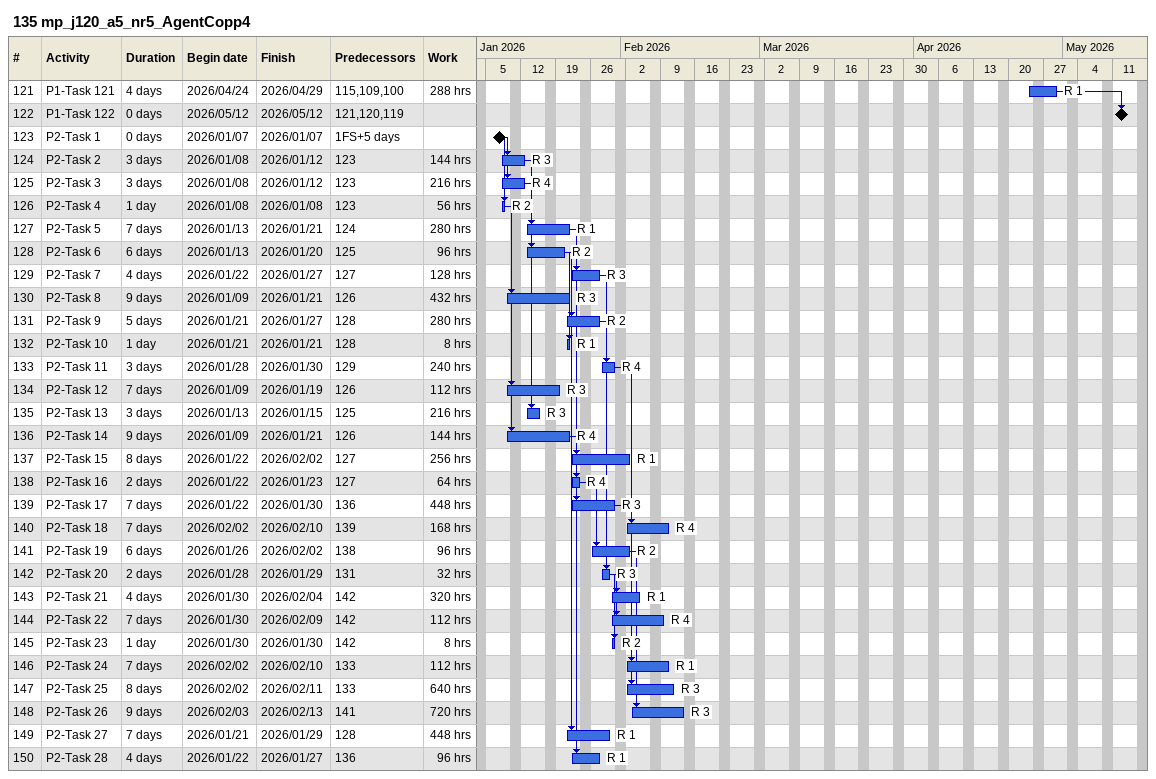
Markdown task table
135 mp_j120_a5_nr5_AgentCopp4

| ID | Task | Duration | Start | Finish | Predecessors | Resources | Work (h) |
|---|---|---|---|---|---|---|---|
| 121 | P1-Task 121 | 4d | 2026-04-24 | 2026-04-29 | 115, 109, 100 | R 1 | 288 |
| 122 | P1-Task 122 | 0d | 2026-05-12 | 2026-05-12 | 121, 120, 119 |  |  |
| 123 | P2-Task 1 | 0d | 2026-01-07 | 2026-01-07 | 1FS+5d |  |  |
| 124 | P2-Task 2 | 3d | 2026-01-08 | 2026-01-12 | 123 | R 3 | 144 |
| 125 | P2-Task 3 | 3d | 2026-01-08 | 2026-01-12 | 123 | R 4 | 216 |
| 126 | P2-Task 4 | 1d | 2026-01-08 | 2026-01-08 | 123 | R 2 | 56 |
| 127 | P2-Task 5 | 7d | 2026-01-13 | 2026-01-21 | 124 | R 1 | 280 |
| 128 | P2-Task 6 | 6d | 2026-01-13 | 2026-01-20 | 125 | R 2 | 96 |
| 129 | P2-Task 7 | 4d | 2026-01-22 | 2026-01-27 | 127 | R 3 | 128 |
| 130 | P2-Task 8 | 9d | 2026-01-09 | 2026-01-21 | 126 | R 3 | 432 |
| 131 | P2-Task 9 | 5d | 2026-01-21 | 2026-01-27 | 128 | R 2 | 280 |
| 132 | P2-Task 10 | 1d | 2026-01-21 | 2026-01-21 | 128 | R 1 | 8 |
| 133 | P2-Task 11 | 3d | 2026-01-28 | 2026-01-30 | 129 | R 4 | 240 |
| 134 | P2-Task 12 | 7d | 2026-01-09 | 2026-01-19 | 126 | R 3 | 112 |
| 135 | P2-Task 13 | 3d | 2026-01-13 | 2026-01-15 | 125 | R 3 | 216 |
| 136 | P2-Task 14 | 9d | 2026-01-09 | 2026-01-21 | 126 | R 4 | 144 |
| 137 | P2-Task 15 | 8d | 2026-01-22 | 2026-02-02 | 127 | R 1 | 256 |
| 138 | P2-Task 16 | 2d | 2026-01-22 | 2026-01-23 | 127 | R 4 | 64 |
| 139 | P2-Task 17 | 7d | 2026-01-22 | 2026-01-30 | 136 | R 3 | 448 |
| 140 | P2-Task 18 | 7d | 2026-02-02 | 2026-02-10 | 139 | R 4 | 168 |
| 141 | P2-Task 19 | 6d | 2026-01-26 | 2026-02-02 | 138 | R 2 | 96 |
| 142 | P2-Task 20 | 2d | 2026-01-28 | 2026-01-29 | 131 | R 3 | 32 |
| 143 | P2-Task 21 | 4d | 2026-01-30 | 2026-02-04 | 142 | R 1 | 320 |
| 144 | P2-Task 22 | 7d | 2026-01-30 | 2026-02-09 | 142 | R 4 | 112 |
| 145 | P2-Task 23 | 1d | 2026-01-30 | 2026-01-30 | 142 | R 2 | 8 |
| 146 | P2-Task 24 | 7d | 2026-02-02 | 2026-02-10 | 133 | R 1 | 112 |
| 147 | P2-Task 25 | 8d | 2026-02-02 | 2026-02-11 | 133 | R 3 | 640 |
| 148 | P2-Task 26 | 9d | 2026-02-03 | 2026-02-13 | 141 | R 3 | 720 |
| 149 | P2-Task 27 | 7d | 2026-01-21 | 2026-01-29 | 128 | R 1 | 448 |
| 150 | P2-Task 28 | 4d | 2026-01-22 | 2026-01-27 | 136 | R 1 | 96 |
